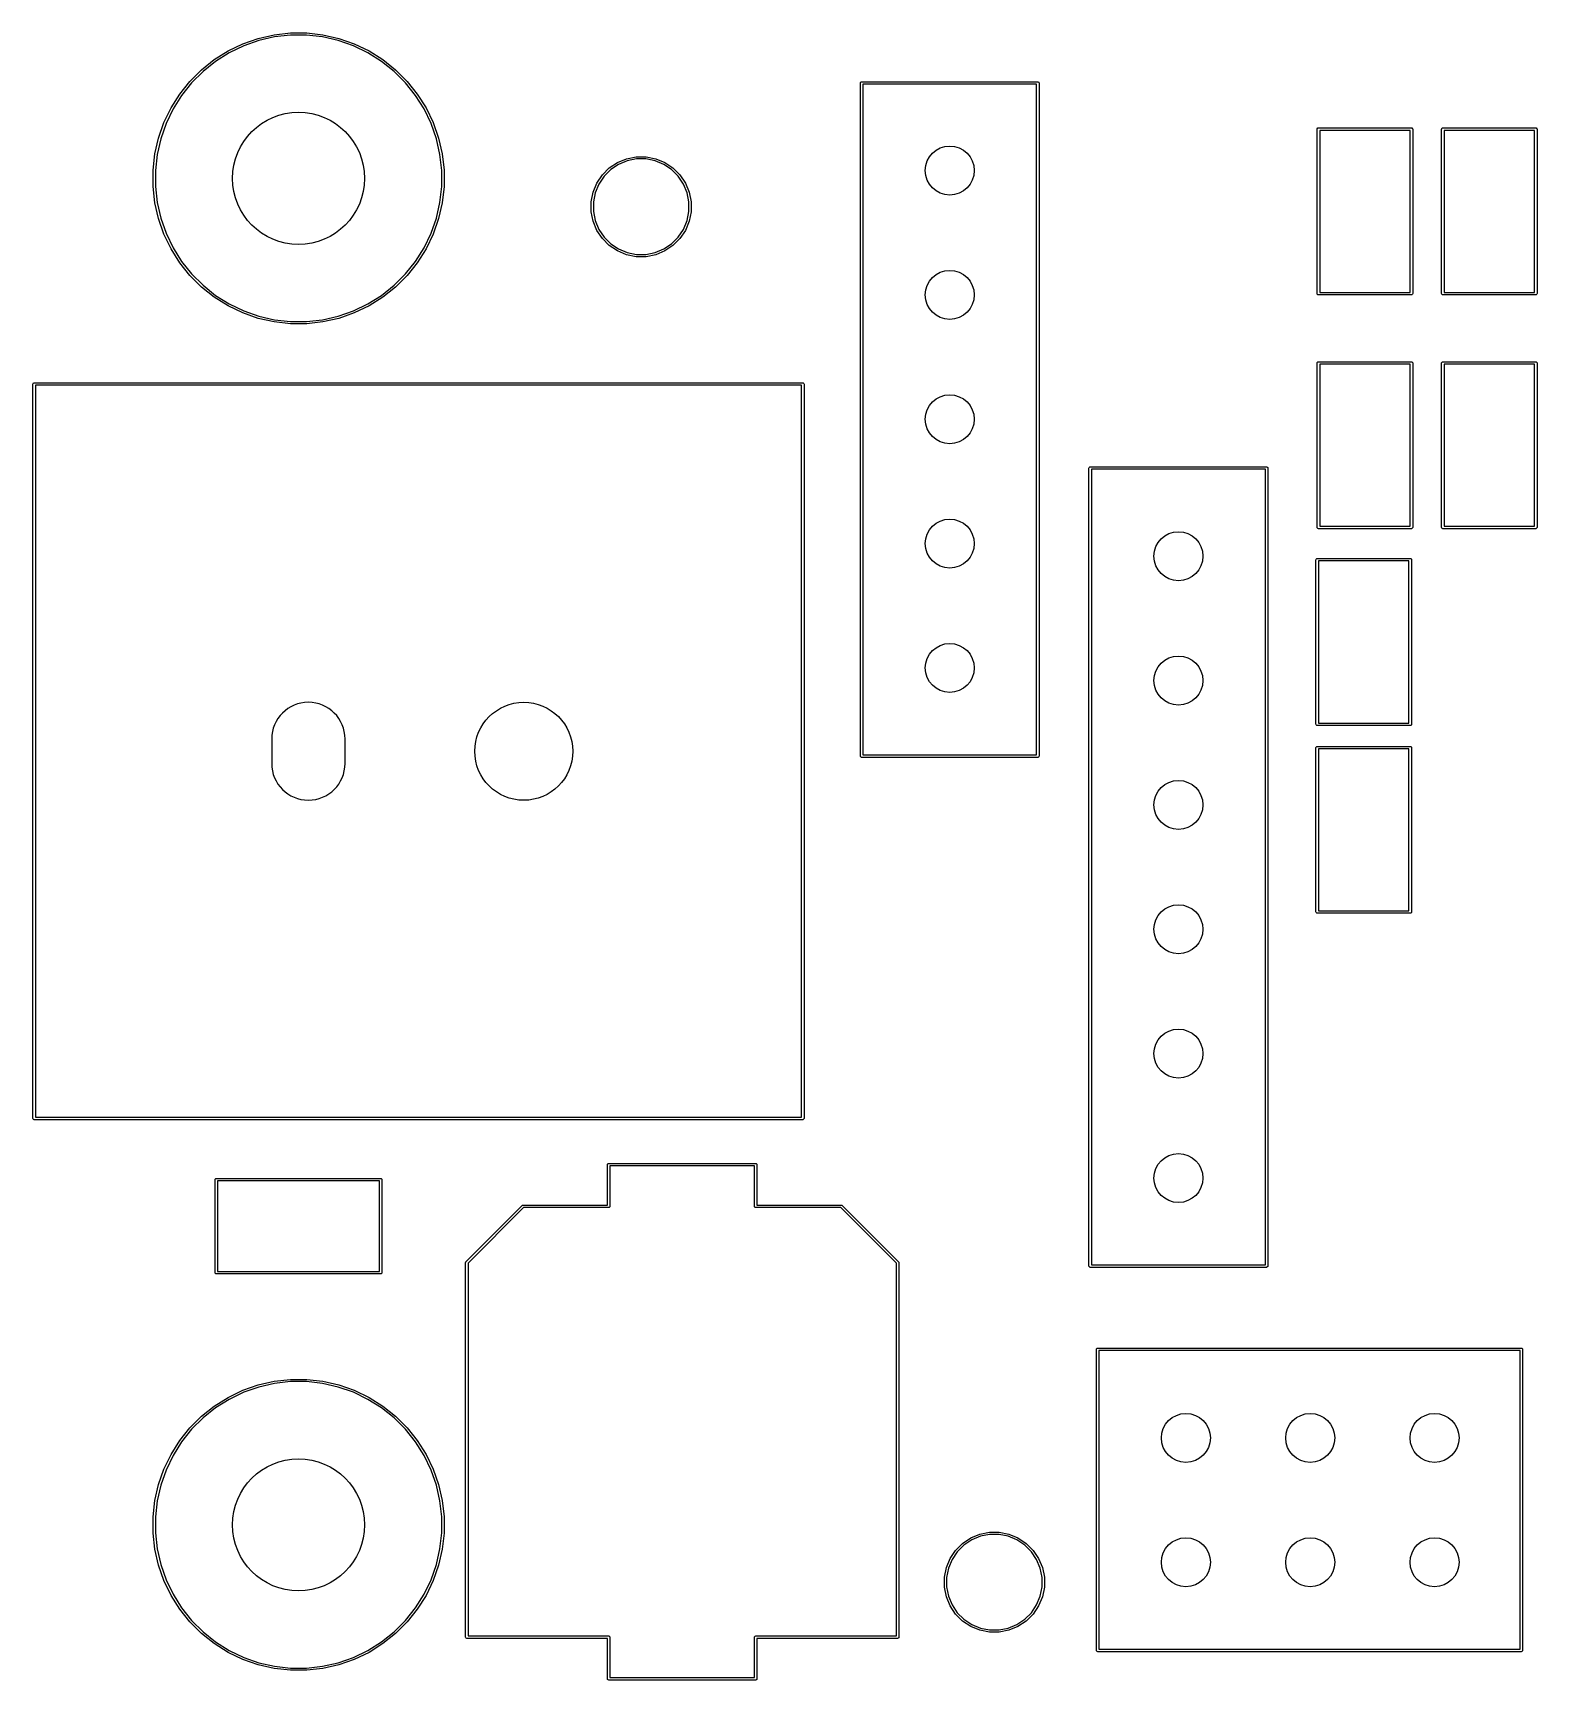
# Model space of a CAD drawing. Header units: inches. Extents: x 4.63 to 7.45, y -3.94 to -2.62.
# Drawn here: x 4.629 to 5.838, y -3.944 to -2.619 of the extents above; entities that cross this region are included whole.
import ezdxf

# ---------------------------------------------------------------- set-up
doc = ezdxf.new("R2010")
doc.units = ezdxf.units.IN
doc.header["$MEASUREMENT"] = 0
doc.layers.add('BLACK', color=250, linetype='CONTINUOUS')

msp = doc.modelspace()

# ---------------------------------------------------------------- linework, layer by layer
at = {"layer": 'BLACK', "linetype": 'CONTINUOUS'}
for p, q in [((4.8101, -2.6237), (4.8229, -2.6207)), ((4.8229, -2.6207), (4.836, -2.6193)), ((4.8361, -2.6211), (4.8232, -2.6225)), ((4.836, -2.6193), (4.8491, -2.6193)), ((4.849, -2.6211), (4.8361, -2.6211)), ((4.8618, -2.6225), (4.849, -2.6211)), ((4.8491, -2.6193), (4.8621, -2.6207)), ((4.8621, -2.6207), (4.8749, -2.6237)), ((4.7747, -2.6407), (4.7859, -2.6337)), ((4.7867, -2.6353), (4.7758, -2.6422)), ((4.7859, -2.6337), (4.7977, -2.628)), ((4.7984, -2.6297), (4.7867, -2.6353)), ((4.7977, -2.628), (4.8101, -2.6237)), ((4.8106, -2.6254), (4.7984, -2.6297)), ((4.8232, -2.6225), (4.8106, -2.6254)), ((4.8744, -2.6254), (4.8618, -2.6225)), ((4.8867, -2.6297), (4.8744, -2.6254)), ((4.8749, -2.6237), (4.8873, -2.628)), ((4.8983, -2.6353), (4.8867, -2.6297)), ((4.8873, -2.628), (4.8992, -2.6337)), ((4.9093, -2.6422), (4.8983, -2.6353)), ((4.8992, -2.6337), (4.9103, -2.6407)), ((4.7645, -2.6489), (4.7747, -2.6407)), ((4.7758, -2.6422), (4.7657, -2.6502)), ((4.9194, -2.6502), (4.9093, -2.6422)), ((4.9103, -2.6407), (4.9206, -2.6489)), ((4.747, -2.6684), (4.7552, -2.6582)), ((4.7565, -2.6594), (4.7485, -2.6695)), ((4.7552, -2.6582), (4.7645, -2.6489)), ((4.7657, -2.6502), (4.7565, -2.6594)), ((4.9285, -2.6594), (4.9194, -2.6502)), ((4.9206, -2.6489), (4.9299, -2.6582)), ((4.9366, -2.6695), (4.9285, -2.6594)), ((4.9299, -2.6582), (4.938, -2.6684)), ((5.2943, -2.6594), (5.2944, -2.6591)), ((5.2943, -3.2008), (5.2943, -2.6594)), ((5.2944, -2.6591), (5.2949, -2.6585)), ((5.2949, -2.6585), (5.2953, -2.6585)), ((5.2953, -2.6585), (5.437, -2.6585)), ((5.2963, -2.6604), (5.2963, -3.1998)), ((5.436, -2.6604), (5.2963, -2.6604)), ((5.436, -3.1998), (5.436, -2.6604)), ((5.437, -2.6585), (5.4374, -2.6585)), ((5.4374, -2.6585), (5.4379, -2.6591)), ((5.4379, -2.6591), (5.438, -2.6594)), ((5.438, -2.6594), (5.438, -3.2008)), ((4.74, -2.6796), (4.747, -2.6684)), ((4.7485, -2.6695), (4.7416, -2.6804)), ((4.9435, -2.6804), (4.9366, -2.6695)), ((4.938, -2.6684), (4.945, -2.6796)), ((4.7343, -2.6914), (4.74, -2.6796)), ((4.7416, -2.6804), (4.736, -2.6921)), ((4.9491, -2.6921), (4.9435, -2.6804)), ((4.945, -2.6796), (4.9507, -2.6914)), ((4.73, -2.7038), (4.7343, -2.6914)), ((4.736, -2.6921), (4.7317, -2.7043)), ((4.9534, -2.7043), (4.9491, -2.6921)), ((4.9507, -2.6914), (4.9551, -2.7038)), ((5.6616, -2.6966), (5.6617, -2.6963)), ((5.6616, -2.8289), (5.6616, -2.6966)), ((5.6617, -2.6963), (5.6622, -2.6957)), ((5.6622, -2.6957), (5.6626, -2.6957)), ((5.6626, -2.6957), (5.7374, -2.6957)), ((5.6636, -2.6976), (5.6636, -2.8279)), ((5.7364, -2.6976), (5.6636, -2.6976)), ((5.7364, -2.8279), (5.7364, -2.6976)), ((5.7374, -2.6957), (5.7378, -2.6957)), ((5.7378, -2.6957), (5.7383, -2.6963)), ((5.7383, -2.6963), (5.7384, -2.6966)), ((5.7384, -2.6966), (5.7384, -2.8289)), ((5.7616, -2.6966), (5.7617, -2.6963)), ((5.7616, -2.8289), (5.7616, -2.6966)), ((5.7617, -2.6963), (5.7622, -2.6957)), ((5.7622, -2.6957), (5.7626, -2.6957)), ((5.7626, -2.6957), (5.8374, -2.6957)), ((5.7636, -2.6976), (5.7636, -2.8279)), ((5.8364, -2.6976), (5.7636, -2.6976)), ((5.8364, -2.8279), (5.8364, -2.6976)), ((5.8374, -2.6957), (5.8378, -2.6957)), ((5.8378, -2.6957), (5.8383, -2.6963)), ((5.8383, -2.6963), (5.8384, -2.6966)), ((5.8384, -2.6966), (5.8384, -2.8289)), ((4.727, -2.7166), (4.73, -2.7038)), ((4.7317, -2.7043), (4.7288, -2.7169)), ((4.9562, -2.7169), (4.9534, -2.7043)), ((4.9551, -2.7038), (4.958, -2.7166)), ((4.7256, -2.7297), (4.727, -2.7166)), ((4.7288, -2.7169), (4.7274, -2.7298)), ((4.9577, -2.7298), (4.9562, -2.7169)), ((4.958, -2.7166), (4.9595, -2.7297)), ((5.0868, -2.7334), (5.0924, -2.7278)), ((5.0924, -2.7278), (5.099, -2.7234)), ((5.0998, -2.725), (5.0935, -2.7292)), ((5.099, -2.7234), (5.1063, -2.7204)), ((5.1068, -2.7221), (5.0998, -2.725)), ((5.1063, -2.7204), (5.114, -2.7188)), ((5.1142, -2.7206), (5.1068, -2.7221)), ((5.114, -2.7188), (5.122, -2.7188)), ((5.1218, -2.7206), (5.1142, -2.7206)), ((5.1292, -2.7221), (5.1218, -2.7206)), ((5.122, -2.7188), (5.1297, -2.7204)), ((5.1362, -2.725), (5.1292, -2.7221)), ((5.1297, -2.7204), (5.137, -2.7234)), ((5.1425, -2.7292), (5.1362, -2.725)), ((5.137, -2.7234), (5.1436, -2.7278)), ((5.1436, -2.7278), (5.1492, -2.7334)), ((4.7256, -2.7298), (4.7256, -2.7297)), ((4.7256, -2.7428), (4.7256, -2.7298)), ((4.7274, -2.7298), (4.7274, -2.7427)), ((4.9577, -2.7427), (4.9577, -2.7298)), ((4.9595, -2.7297), (4.9595, -2.7428)), ((5.0794, -2.7473), (5.0824, -2.74)), ((5.084, -2.7408), (5.0811, -2.7478)), ((5.0824, -2.74), (5.0868, -2.7334)), ((5.0882, -2.7345), (5.084, -2.7408)), ((5.0935, -2.7292), (5.0882, -2.7345)), ((5.1478, -2.7345), (5.1425, -2.7292)), ((5.152, -2.7408), (5.1478, -2.7345)), ((5.1492, -2.7334), (5.1536, -2.74)), ((5.1549, -2.7478), (5.152, -2.7408)), ((5.1536, -2.74), (5.1566, -2.7473)), ((4.727, -2.7558), (4.7256, -2.7428)), ((4.7274, -2.7427), (4.7288, -2.7555)), ((4.9562, -2.7555), (4.9577, -2.7427)), ((4.9595, -2.7428), (4.958, -2.7558)), ((5.0778, -2.755), (5.0794, -2.7473)), ((5.0811, -2.7478), (5.0796, -2.7552)), ((5.1564, -2.7552), (5.1549, -2.7478)), ((5.1566, -2.7473), (5.1582, -2.755)), ((4.73, -2.7686), (4.727, -2.7558)), ((4.7288, -2.7555), (4.7317, -2.7682)), ((4.9534, -2.7682), (4.9562, -2.7555)), ((4.958, -2.7558), (4.9551, -2.7686)), ((5.0778, -2.7552), (5.0778, -2.755)), ((5.0778, -2.763), (5.0778, -2.7552)), ((5.0794, -2.7707), (5.0778, -2.763)), ((5.0796, -2.7552), (5.0796, -2.7628)), ((5.0796, -2.7628), (5.0811, -2.7702)), ((5.1549, -2.7702), (5.1564, -2.7628)), ((5.1564, -2.7628), (5.1564, -2.7552)), ((5.1582, -2.763), (5.1566, -2.7707)), ((5.1582, -2.755), (5.1582, -2.763)), ((4.7343, -2.781), (4.73, -2.7686)), ((4.7317, -2.7682), (4.736, -2.7804)), ((4.74, -2.7929), (4.7343, -2.781)), ((4.736, -2.7804), (4.7416, -2.792)), ((4.9435, -2.792), (4.9491, -2.7804)), ((4.9507, -2.781), (4.945, -2.7929)), ((4.9491, -2.7804), (4.9534, -2.7682)), ((4.9551, -2.7686), (4.9507, -2.781)), ((5.0824, -2.778), (5.0794, -2.7707)), ((5.0811, -2.7702), (5.084, -2.7772)), ((5.0868, -2.7846), (5.0824, -2.778)), ((5.084, -2.7772), (5.0882, -2.7835)), ((5.1478, -2.7835), (5.152, -2.7772)), ((5.1536, -2.778), (5.1492, -2.7846)), ((5.152, -2.7772), (5.1549, -2.7702)), ((5.1566, -2.7707), (5.1536, -2.778)), ((4.747, -2.804), (4.74, -2.7929)), ((4.7416, -2.792), (4.7485, -2.803)), ((4.9366, -2.803), (4.9435, -2.792)), ((4.945, -2.7929), (4.938, -2.804)), ((5.0924, -2.7902), (5.0868, -2.7846)), ((5.0882, -2.7835), (5.0935, -2.7888)), ((5.099, -2.7946), (5.0924, -2.7902)), ((5.0935, -2.7888), (5.0998, -2.793)), ((5.0998, -2.793), (5.1068, -2.7959)), ((5.1292, -2.7959), (5.1362, -2.793)), ((5.1362, -2.793), (5.1425, -2.7888)), ((5.1436, -2.7902), (5.137, -2.7946)), ((5.1425, -2.7888), (5.1478, -2.7835)), ((5.1492, -2.7846), (5.1436, -2.7902)), ((4.7552, -2.8143), (4.747, -2.804)), ((4.7485, -2.803), (4.7565, -2.8131)), ((4.9285, -2.8131), (4.9366, -2.803)), ((4.938, -2.804), (4.9299, -2.8143)), ((5.1063, -2.7976), (5.099, -2.7946)), ((5.114, -2.7992), (5.1063, -2.7976)), ((5.1068, -2.7959), (5.1142, -2.7974)), ((5.122, -2.7992), (5.114, -2.7992)), ((5.1142, -2.7974), (5.1218, -2.7974)), ((5.1218, -2.7974), (5.1292, -2.7959)), ((5.1297, -2.7976), (5.122, -2.7992)), ((5.137, -2.7946), (5.1297, -2.7976)), ((4.7645, -2.8236), (4.7552, -2.8143)), ((4.7565, -2.8131), (4.7657, -2.8222)), ((4.9194, -2.8222), (4.9285, -2.8131)), ((4.9299, -2.8143), (4.9206, -2.8236)), ((4.7747, -2.8317), (4.7645, -2.8236)), ((4.7657, -2.8222), (4.7758, -2.8303)), ((4.7859, -2.8387), (4.7747, -2.8317)), ((4.7758, -2.8303), (4.7867, -2.8372)), ((4.8983, -2.8372), (4.9093, -2.8303)), ((4.9103, -2.8317), (4.8992, -2.8387)), ((4.9093, -2.8303), (4.9194, -2.8222)), ((4.9206, -2.8236), (4.9103, -2.8317)), ((5.6617, -2.8293), (5.6616, -2.8289)), ((5.6622, -2.8298), (5.6617, -2.8293)), ((5.6626, -2.8299), (5.6622, -2.8298)), ((5.7374, -2.8299), (5.6626, -2.8299)), ((5.6636, -2.8279), (5.7364, -2.8279)), ((5.7378, -2.8298), (5.7374, -2.8299)), ((5.7383, -2.8293), (5.7378, -2.8298)), ((5.7384, -2.8289), (5.7383, -2.8293)), ((5.7617, -2.8293), (5.7616, -2.8289)), ((5.7622, -2.8298), (5.7617, -2.8293)), ((5.7626, -2.8299), (5.7622, -2.8298)), ((5.8374, -2.8299), (5.7626, -2.8299)), ((5.7636, -2.8279), (5.8364, -2.8279)), ((5.8378, -2.8298), (5.8374, -2.8299)), ((5.8383, -2.8293), (5.8378, -2.8298)), ((5.8384, -2.8289), (5.8383, -2.8293)), ((4.7977, -2.8444), (4.7859, -2.8387)), ((4.7867, -2.8372), (4.7984, -2.8428)), ((4.8101, -2.8488), (4.7977, -2.8444)), ((4.7984, -2.8428), (4.8106, -2.8471)), ((4.8106, -2.8471), (4.8232, -2.8499)), ((4.8618, -2.8499), (4.8744, -2.8471)), ((4.8744, -2.8471), (4.8867, -2.8428)), ((4.8873, -2.8444), (4.8749, -2.8488)), ((4.8867, -2.8428), (4.8983, -2.8372)), ((4.8992, -2.8387), (4.8873, -2.8444)), ((4.8229, -2.8517), (4.8101, -2.8488)), ((4.836, -2.8532), (4.8229, -2.8517)), ((4.8232, -2.8499), (4.8361, -2.8514)), ((4.8491, -2.8532), (4.836, -2.8532)), ((4.8361, -2.8514), (4.849, -2.8514)), ((4.849, -2.8514), (4.8618, -2.8499)), ((4.8621, -2.8517), (4.8491, -2.8532)), ((4.8749, -2.8488), (4.8621, -2.8517)), ((5.6616, -2.8846), (5.6617, -2.8843)), ((5.6616, -3.0169), (5.6616, -2.8846)), ((5.6617, -2.8843), (5.6622, -2.8837)), ((5.6622, -2.8837), (5.6626, -2.8837)), ((5.6626, -2.8837), (5.7374, -2.8837)), ((5.6636, -2.8856), (5.6636, -3.0159)), ((5.7364, -2.8856), (5.6636, -2.8856)), ((5.7364, -3.0159), (5.7364, -2.8856)), ((5.7374, -2.8837), (5.7378, -2.8837)), ((5.7378, -2.8837), (5.7383, -2.8843)), ((5.7383, -2.8843), (5.7384, -2.8846)), ((5.7384, -2.8846), (5.7384, -3.0169)), ((5.7616, -2.8846), (5.7617, -2.8843)), ((5.7616, -3.0169), (5.7616, -2.8846)), ((5.7617, -2.8843), (5.7622, -2.8837)), ((5.7622, -2.8837), (5.7626, -2.8837)), ((5.7626, -2.8837), (5.8374, -2.8837)), ((5.7636, -2.8856), (5.7636, -3.0159)), ((5.8364, -2.8856), (5.7636, -2.8856)), ((5.8364, -3.0159), (5.8364, -2.8856)), ((5.8374, -2.8837), (5.8378, -2.8837)), ((5.8378, -2.8837), (5.8383, -2.8843)), ((5.8383, -2.8843), (5.8384, -2.8846)), ((5.8384, -2.8846), (5.8384, -3.0169)), ((4.6289, -2.9016), (4.629, -2.9012)), ((4.6289, -3.4921), (4.6289, -2.9016)), ((4.629, -2.9012), (4.6295, -2.9007)), ((4.6295, -2.9007), (4.6299, -2.9006)), ((4.6299, -2.9006), (5.248, -2.9006)), ((4.6309, -2.9026), (4.6309, -3.4911)), ((5.247, -2.9026), (4.6309, -2.9026)), ((5.247, -3.4911), (5.247, -2.9026)), ((5.248, -2.9006), (5.2484, -2.9007)), ((5.2484, -2.9007), (5.2489, -2.9012)), ((5.2489, -2.9012), (5.249, -2.9016)), ((5.249, -2.9016), (5.249, -3.4921)), ((5.4781, -2.9691), (5.4782, -2.9688)), ((5.4781, -3.6109), (5.4781, -2.9691)), ((5.4782, -2.9688), (5.4788, -2.9682)), ((5.4788, -2.9682), (5.4791, -2.9681)), ((5.4791, -2.9681), (5.6209, -2.9681)), ((5.4801, -2.9701), (5.4801, -3.6099)), ((5.6199, -2.9701), (5.4801, -2.9701)), ((5.6199, -3.6099), (5.6199, -2.9701)), ((5.6209, -2.9681), (5.6212, -2.9682)), ((5.6212, -2.9682), (5.6218, -2.9688)), ((5.6218, -2.9688), (5.6219, -2.9691)), ((5.6219, -2.9691), (5.6219, -3.6109)), ((5.6617, -3.0173), (5.6616, -3.0169)), ((5.6622, -3.0178), (5.6617, -3.0173)), ((5.6626, -3.0179), (5.6622, -3.0178)), ((5.7374, -3.0179), (5.6626, -3.0179)), ((5.6636, -3.0159), (5.7364, -3.0159)), ((5.7378, -3.0178), (5.7374, -3.0179)), ((5.7383, -3.0173), (5.7378, -3.0178)), ((5.7384, -3.0169), (5.7383, -3.0173)), ((5.7617, -3.0173), (5.7616, -3.0169)), ((5.7622, -3.0178), (5.7617, -3.0173)), ((5.7626, -3.0179), (5.7622, -3.0178)), ((5.8374, -3.0179), (5.7626, -3.0179)), ((5.7636, -3.0159), (5.8364, -3.0159)), ((5.8378, -3.0178), (5.8374, -3.0179)), ((5.8383, -3.0173), (5.8378, -3.0178)), ((5.8384, -3.0169), (5.8383, -3.0173)), ((5.6606, -3.0429), (5.6607, -3.0425)), ((5.6606, -3.1751), (5.6606, -3.0429)), ((5.6607, -3.0425), (5.6612, -3.0419)), ((5.6612, -3.0419), (5.6616, -3.0419)), ((5.6616, -3.0419), (5.7364, -3.0419)), ((5.6626, -3.0438), (5.6626, -3.1742)), ((5.7354, -3.0438), (5.6626, -3.0438)), ((5.7354, -3.1742), (5.7354, -3.0438)), ((5.7364, -3.0419), (5.7368, -3.0419)), ((5.7368, -3.0419), (5.7373, -3.0425)), ((5.7373, -3.0425), (5.7374, -3.0429)), ((5.7374, -3.0429), (5.7374, -3.1751)), ((5.6607, -3.1755), (5.6606, -3.1751)), ((5.6612, -3.1761), (5.6607, -3.1755)), ((5.6616, -3.1761), (5.6612, -3.1761)), ((5.7364, -3.1761), (5.6616, -3.1761)), ((5.6626, -3.1742), (5.7354, -3.1742)), ((5.7368, -3.1761), (5.7364, -3.1761)), ((5.7373, -3.1755), (5.7368, -3.1761)), ((5.7374, -3.1751), (5.7373, -3.1755)), ((4.8209, -3.187), (4.8209, -3.2067)), ((4.8209, -3.187), (4.8209, -3.2067)), ((4.8799, -3.2067), (4.8799, -3.187)), ((4.8799, -3.2067), (4.8799, -3.187)), ((5.2944, -3.2012), (5.2943, -3.2008)), ((5.2949, -3.2017), (5.2944, -3.2012)), ((5.2953, -3.2018), (5.2949, -3.2017)), ((5.437, -3.2018), (5.2953, -3.2018)), ((5.2963, -3.1998), (5.436, -3.1998)), ((5.4374, -3.2017), (5.437, -3.2018)), ((5.4379, -3.2012), (5.4374, -3.2017)), ((5.438, -3.2008), (5.4379, -3.2012)), ((5.6606, -3.1939), (5.6607, -3.1935)), ((5.6606, -3.3261), (5.6606, -3.1939)), ((5.6607, -3.1935), (5.6612, -3.1929)), ((5.6612, -3.1929), (5.6616, -3.1929)), ((5.6616, -3.1929), (5.7364, -3.1929)), ((5.6626, -3.1948), (5.6626, -3.3252)), ((5.7354, -3.1948), (5.6626, -3.1948)), ((5.7354, -3.3252), (5.7354, -3.1948)), ((5.7364, -3.1929), (5.7368, -3.1929)), ((5.7368, -3.1929), (5.7373, -3.1935)), ((5.7373, -3.1935), (5.7374, -3.1939)), ((5.7374, -3.1939), (5.7374, -3.3261)), ((5.6607, -3.3265), (5.6606, -3.3261)), ((5.6612, -3.3271), (5.6607, -3.3265)), ((5.6616, -3.3271), (5.6612, -3.3271)), ((5.7364, -3.3271), (5.6616, -3.3271)), ((5.6626, -3.3252), (5.7354, -3.3252)), ((5.7368, -3.3271), (5.7364, -3.3271)), ((5.7373, -3.3265), (5.7368, -3.3271)), ((5.7374, -3.3261), (5.7373, -3.3265)), ((4.629, -3.4925), (4.6289, -3.4921)), ((4.6295, -3.493), (4.629, -3.4925)), ((4.6299, -3.4931), (4.6295, -3.493)), ((5.248, -3.4931), (4.6299, -3.4931)), ((4.6309, -3.4911), (5.247, -3.4911)), ((5.2484, -3.493), (5.248, -3.4931)), ((5.2489, -3.4925), (5.2484, -3.493)), ((5.249, -3.4921), (5.2489, -3.4925)), ((5.091, -3.5289), (5.0916, -3.5284)), ((5.091, -3.5293), (5.091, -3.5289)), ((5.091, -3.5618), (5.091, -3.5293)), ((5.0916, -3.5284), (5.0919, -3.5283)), ((5.0919, -3.5283), (5.2101, -3.5283)), ((5.0929, -3.5303), (5.0929, -3.5628)), ((5.2091, -3.5303), (5.0929, -3.5303)), ((5.2091, -3.5628), (5.2091, -3.5303)), ((5.2101, -3.5283), (5.2104, -3.5284)), ((5.2104, -3.5284), (5.211, -3.5289)), ((5.211, -3.5289), (5.211, -3.5293)), ((5.211, -3.5293), (5.211, -3.5618)), ((4.7754, -3.5413), (4.7755, -3.541)), ((4.7754, -3.6161), (4.7754, -3.5413)), ((4.7755, -3.541), (4.776, -3.5404)), ((4.776, -3.5404), (4.7764, -3.5404)), ((4.7764, -3.5404), (4.9087, -3.5404)), ((4.7774, -3.5423), (4.7774, -3.6152)), ((4.9077, -3.5423), (4.7774, -3.5423)), ((4.9077, -3.6152), (4.9077, -3.5423)), ((4.9087, -3.5404), (4.909, -3.5404)), ((4.909, -3.5404), (4.9096, -3.541)), ((4.9096, -3.541), (4.9096, -3.5413)), ((4.9096, -3.5413), (4.9096, -3.6161)), ((4.9771, -3.6074), (5.0224, -3.5621)), ((5.0224, -3.5621), (5.0227, -3.5619)), ((5.0227, -3.5619), (5.023, -3.5618)), ((5.023, -3.5618), (5.091, -3.5618)), ((5.211, -3.5618), (5.279, -3.5618)), ((5.279, -3.5618), (5.2793, -3.5619)), ((5.2793, -3.5619), (5.2796, -3.5621)), ((5.2796, -3.5621), (5.3249, -3.6074)), ((5.0235, -3.5638), (4.9788, -3.6085)), ((5.0919, -3.5638), (5.0235, -3.5638)), ((5.0923, -3.5637), (5.0919, -3.5638)), ((5.0929, -3.5631), (5.0923, -3.5637)), ((5.0929, -3.5628), (5.0929, -3.5631)), ((5.2091, -3.5631), (5.2091, -3.5628)), ((5.2097, -3.5637), (5.2091, -3.5631)), ((5.2101, -3.5638), (5.2097, -3.5637)), ((5.2785, -3.5638), (5.2101, -3.5638)), ((5.3232, -3.6085), (5.2785, -3.5638)), ((4.7774, -3.6152), (4.9077, -3.6152)), ((4.9768, -3.608), (4.9769, -3.6077)), ((4.9768, -3.9092), (4.9768, -3.608)), ((4.9769, -3.6077), (4.9771, -3.6074)), ((4.9788, -3.6085), (4.9788, -3.9082)), ((5.3232, -3.9082), (5.3232, -3.6085)), ((5.3249, -3.6074), (5.3251, -3.6077)), ((5.3251, -3.6077), (5.3252, -3.608)), ((5.3252, -3.608), (5.3252, -3.9092)), ((5.4782, -3.6112), (5.4781, -3.6109)), ((5.4788, -3.6118), (5.4782, -3.6112)), ((5.4791, -3.6119), (5.4788, -3.6118)), ((5.6209, -3.6119), (5.4791, -3.6119)), ((5.4801, -3.6099), (5.6199, -3.6099)), ((5.6212, -3.6118), (5.6209, -3.6119)), ((5.6218, -3.6112), (5.6212, -3.6118)), ((5.6219, -3.6109), (5.6218, -3.6112)), ((4.7755, -3.6165), (4.7754, -3.6161)), ((4.776, -3.6171), (4.7755, -3.6165)), ((4.7764, -3.6171), (4.776, -3.6171)), ((4.9087, -3.6171), (4.7764, -3.6171)), ((4.909, -3.6171), (4.9087, -3.6171)), ((4.9096, -3.6165), (4.909, -3.6171)), ((4.9096, -3.6161), (4.9096, -3.6165)), ((5.4841, -3.6777), (5.4842, -3.6774)), ((5.4841, -3.9199), (5.4841, -3.6777)), ((5.4842, -3.6774), (5.4848, -3.6768)), ((5.4848, -3.6768), (5.4851, -3.6768)), ((5.4851, -3.6768), (5.8257, -3.6768)), ((5.4861, -3.6787), (5.4861, -3.9189)), ((5.8247, -3.6787), (5.4861, -3.6787)), ((5.8247, -3.9189), (5.8247, -3.6787)), ((5.8257, -3.6768), (5.8261, -3.6768)), ((5.8261, -3.6768), (5.8266, -3.6774)), ((5.8266, -3.6774), (5.8267, -3.6777)), ((5.8267, -3.6777), (5.8267, -3.9199)), ((4.7977, -3.7107), (4.8101, -3.7063)), ((4.8106, -3.7081), (4.7984, -3.7123)), ((4.8101, -3.7063), (4.8229, -3.7034)), ((4.8232, -3.7052), (4.8106, -3.7081)), ((4.8229, -3.7034), (4.836, -3.702)), ((4.8361, -3.7037), (4.8232, -3.7052)), ((4.836, -3.702), (4.8491, -3.702)), ((4.849, -3.7037), (4.8361, -3.7037)), ((4.8618, -3.7052), (4.849, -3.7037)), ((4.8491, -3.702), (4.8621, -3.7034)), ((4.8744, -3.7081), (4.8618, -3.7052)), ((4.8621, -3.7034), (4.8749, -3.7063)), ((4.8867, -3.7123), (4.8744, -3.7081)), ((4.8749, -3.7063), (4.8873, -3.7107)), ((4.7747, -3.7234), (4.7859, -3.7164)), ((4.7867, -3.718), (4.7758, -3.7248)), ((4.7859, -3.7164), (4.7977, -3.7107)), ((4.7984, -3.7123), (4.7867, -3.718)), ((4.8983, -3.718), (4.8867, -3.7123)), ((4.8873, -3.7107), (4.8992, -3.7164)), ((4.9093, -3.7248), (4.8983, -3.718)), ((4.8992, -3.7164), (4.9103, -3.7234)), ((4.7552, -3.7409), (4.7645, -3.7316)), ((4.7657, -3.7329), (4.7565, -3.742)), ((4.7645, -3.7316), (4.7747, -3.7234)), ((4.7758, -3.7248), (4.7657, -3.7329)), ((4.9194, -3.7329), (4.9093, -3.7248)), ((4.9103, -3.7234), (4.9206, -3.7316)), ((4.9285, -3.742), (4.9194, -3.7329)), ((4.9206, -3.7316), (4.9299, -3.7409)), ((4.747, -3.7511), (4.7552, -3.7409)), ((4.7565, -3.742), (4.7485, -3.7522)), ((4.9366, -3.7522), (4.9285, -3.742)), ((4.9299, -3.7409), (4.938, -3.7511)), ((4.74, -3.7622), (4.747, -3.7511)), ((4.7485, -3.7522), (4.7416, -3.7631)), ((4.9435, -3.7631), (4.9366, -3.7522)), ((4.938, -3.7511), (4.945, -3.7622)), ((4.73, -3.7865), (4.7343, -3.7741)), ((4.7343, -3.7741), (4.74, -3.7622)), ((4.7416, -3.7631), (4.736, -3.7748)), ((4.9491, -3.7748), (4.9435, -3.7631)), ((4.945, -3.7622), (4.9507, -3.7741)), ((4.9507, -3.7741), (4.9551, -3.7865)), ((4.727, -3.7993), (4.73, -3.7865)), ((4.7317, -3.787), (4.7288, -3.7996)), ((4.736, -3.7748), (4.7317, -3.787)), ((4.9534, -3.787), (4.9491, -3.7748)), ((4.9562, -3.7996), (4.9534, -3.787)), ((4.9551, -3.7865), (4.958, -3.7993)), ((4.7256, -3.8123), (4.727, -3.7993)), ((4.7288, -3.7996), (4.7274, -3.8124)), ((4.9577, -3.8124), (4.9562, -3.7996)), ((4.958, -3.7993), (4.9595, -3.8123)), ((4.7256, -3.8124), (4.7256, -3.8123)), ((4.7256, -3.8255), (4.7256, -3.8124)), ((4.7274, -3.8124), (4.7274, -3.8254)), ((4.9577, -3.8254), (4.9577, -3.8124)), ((4.9595, -3.8123), (4.9595, -3.8255)), ((4.727, -3.8385), (4.7256, -3.8255)), ((4.7274, -3.8254), (4.7288, -3.8382)), ((4.9562, -3.8382), (4.9577, -3.8254)), ((4.9595, -3.8255), (4.958, -3.8385)), ((5.383, -3.8294), (5.3903, -3.8264)), ((5.3903, -3.8264), (5.398, -3.8248)), ((5.3982, -3.8266), (5.3908, -3.8281)), ((5.398, -3.8248), (5.406, -3.8248)), ((5.4058, -3.8266), (5.3982, -3.8266)), ((5.4132, -3.8281), (5.4058, -3.8266)), ((5.406, -3.8248), (5.4137, -3.8264)), ((5.4137, -3.8264), (5.421, -3.8294)), ((4.73, -3.8513), (4.727, -3.8385)), ((4.7288, -3.8382), (4.7317, -3.8508)), ((4.9534, -3.8508), (4.9562, -3.8382)), ((4.958, -3.8385), (4.9551, -3.8513)), ((5.3664, -3.846), (5.3708, -3.8394)), ((5.3722, -3.8405), (5.368, -3.8468)), ((5.3708, -3.8394), (5.3764, -3.8338)), ((5.3775, -3.8352), (5.3722, -3.8405)), ((5.3764, -3.8338), (5.383, -3.8294)), ((5.3838, -3.831), (5.3775, -3.8352)), ((5.3908, -3.8281), (5.3838, -3.831)), ((5.4202, -3.831), (5.4132, -3.8281)), ((5.4265, -3.8352), (5.4202, -3.831)), ((5.421, -3.8294), (5.4276, -3.8338)), ((5.4318, -3.8405), (5.4265, -3.8352)), ((5.4276, -3.8338), (5.4332, -3.8394)), ((5.436, -3.8468), (5.4318, -3.8405)), ((5.4332, -3.8394), (5.4376, -3.846)), ((4.7343, -3.8637), (4.73, -3.8513)), ((4.7317, -3.8508), (4.736, -3.863)), ((4.9491, -3.863), (4.9534, -3.8508)), ((4.9551, -3.8513), (4.9507, -3.8637)), ((5.3618, -3.861), (5.3634, -3.8533)), ((5.3634, -3.8533), (5.3664, -3.846)), ((5.3651, -3.8538), (5.3636, -3.8612)), ((5.368, -3.8468), (5.3651, -3.8538)), ((5.4389, -3.8538), (5.436, -3.8468)), ((5.4376, -3.846), (5.4406, -3.8533)), ((5.4404, -3.8612), (5.4389, -3.8538)), ((5.4406, -3.8533), (5.4422, -3.861)), ((4.74, -3.8756), (4.7343, -3.8637)), ((4.736, -3.863), (4.7416, -3.8747)), ((4.9435, -3.8747), (4.9491, -3.863)), ((4.9507, -3.8637), (4.945, -3.8756)), ((5.3618, -3.8612), (5.3618, -3.861)), ((5.3618, -3.869), (5.3618, -3.8612)), ((5.3636, -3.8612), (5.3636, -3.8688)), ((5.4404, -3.8688), (5.4404, -3.8612)), ((5.4422, -3.861), (5.4422, -3.869)), ((4.747, -3.8867), (4.74, -3.8756)), ((4.7416, -3.8747), (4.7485, -3.8856)), ((4.9366, -3.8856), (4.9435, -3.8747)), ((4.945, -3.8756), (4.938, -3.8867)), ((5.3634, -3.8767), (5.3618, -3.869)), ((5.3664, -3.884), (5.3634, -3.8767)), ((5.3636, -3.8688), (5.3651, -3.8762)), ((5.3651, -3.8762), (5.368, -3.8832)), ((5.436, -3.8832), (5.4389, -3.8762)), ((5.4406, -3.8767), (5.4376, -3.884)), ((5.4389, -3.8762), (5.4404, -3.8688)), ((5.4422, -3.869), (5.4406, -3.8767)), ((4.7552, -3.8969), (4.747, -3.8867)), ((4.7485, -3.8856), (4.7565, -3.8958)), ((4.9285, -3.8958), (4.9366, -3.8856)), ((4.938, -3.8867), (4.9299, -3.8969)), ((5.3708, -3.8906), (5.3664, -3.884)), ((5.368, -3.8832), (5.3722, -3.8895)), ((5.3764, -3.8962), (5.3708, -3.8906)), ((5.3722, -3.8895), (5.3775, -3.8948)), ((5.4265, -3.8948), (5.4318, -3.8895)), ((5.4332, -3.8906), (5.4276, -3.8962)), ((5.4318, -3.8895), (5.436, -3.8832)), ((5.4376, -3.884), (5.4332, -3.8906)), ((4.7645, -3.9062), (4.7552, -3.8969)), ((4.7565, -3.8958), (4.7657, -3.9049)), ((4.7747, -3.9144), (4.7645, -3.9062)), ((4.7657, -3.9049), (4.7758, -3.913)), ((4.9093, -3.913), (4.9194, -3.9049)), ((4.9206, -3.9062), (4.9103, -3.9144)), ((4.9194, -3.9049), (4.9285, -3.8958)), ((4.9299, -3.8969), (4.9206, -3.9062)), ((5.383, -3.9006), (5.3764, -3.8962)), ((5.3775, -3.8948), (5.3838, -3.899)), ((5.3903, -3.9036), (5.383, -3.9006)), ((5.3838, -3.899), (5.3908, -3.9019)), ((5.398, -3.9052), (5.3903, -3.9036)), ((5.3908, -3.9019), (5.3982, -3.9034)), ((5.406, -3.9052), (5.398, -3.9052)), ((5.3982, -3.9034), (5.4058, -3.9034)), ((5.4058, -3.9034), (5.4132, -3.9019)), ((5.4137, -3.9036), (5.406, -3.9052)), ((5.4132, -3.9019), (5.4202, -3.899)), ((5.421, -3.9006), (5.4137, -3.9036)), ((5.4202, -3.899), (5.4265, -3.8948)), ((5.4276, -3.8962), (5.421, -3.9006)), ((4.7859, -3.9214), (4.7747, -3.9144)), ((4.7758, -3.913), (4.7867, -3.9198)), ((4.7867, -3.9198), (4.7984, -3.9255)), ((4.8867, -3.9255), (4.8983, -3.9198)), ((4.8983, -3.9198), (4.9093, -3.913)), ((4.9103, -3.9144), (4.8992, -3.9214)), ((4.9769, -3.9096), (4.9768, -3.9092)), ((4.9774, -3.9101), (4.9769, -3.9096)), ((4.9778, -3.9102), (4.9774, -3.9101)), ((5.091, -3.9102), (4.9778, -3.9102)), ((4.9788, -3.9082), (5.0919, -3.9082)), ((5.091, -3.9427), (5.091, -3.9102)), ((5.0919, -3.9082), (5.0923, -3.9083)), ((5.0923, -3.9083), (5.0929, -3.9089)), ((5.0929, -3.9089), (5.0929, -3.9092)), ((5.0929, -3.9092), (5.0929, -3.9417)), ((5.2091, -3.9089), (5.2097, -3.9083)), ((5.2091, -3.9092), (5.2091, -3.9089)), ((5.2091, -3.9417), (5.2091, -3.9092)), ((5.2097, -3.9083), (5.2101, -3.9082)), ((5.2101, -3.9082), (5.3232, -3.9082)), ((5.3242, -3.9102), (5.211, -3.9102)), ((5.211, -3.9102), (5.211, -3.9427)), ((5.3246, -3.9101), (5.3242, -3.9102)), ((5.3251, -3.9096), (5.3246, -3.9101)), ((5.3252, -3.9092), (5.3251, -3.9096)), ((5.4842, -3.9202), (5.4841, -3.9199)), ((5.4861, -3.9189), (5.8247, -3.9189)), ((5.8267, -3.9199), (5.8266, -3.9202)), ((4.7977, -3.9271), (4.7859, -3.9214)), ((4.8101, -3.9314), (4.7977, -3.9271)), ((4.7984, -3.9255), (4.8106, -3.9297)), ((4.8229, -3.9344), (4.8101, -3.9314)), ((4.8106, -3.9297), (4.8232, -3.9326)), ((4.8232, -3.9326), (4.8361, -3.9341)), ((4.849, -3.9341), (4.8618, -3.9326)), ((4.8618, -3.9326), (4.8744, -3.9297)), ((4.8749, -3.9314), (4.8621, -3.9344)), ((4.8744, -3.9297), (4.8867, -3.9255)), ((4.8873, -3.9271), (4.8749, -3.9314)), ((4.8992, -3.9214), (4.8873, -3.9271)), ((5.4848, -3.9208), (5.4842, -3.9202)), ((5.4851, -3.9209), (5.4848, -3.9208)), ((5.8257, -3.9209), (5.4851, -3.9209)), ((5.8261, -3.9208), (5.8257, -3.9209)), ((5.8266, -3.9202), (5.8261, -3.9208)), ((4.836, -3.9358), (4.8229, -3.9344)), ((4.8491, -3.9358), (4.836, -3.9358)), ((4.8361, -3.9341), (4.849, -3.9341)), ((4.8621, -3.9344), (4.8491, -3.9358)), ((5.091, -3.9431), (5.091, -3.9427)), ((5.0916, -3.9436), (5.091, -3.9431)), ((5.0919, -3.9437), (5.0916, -3.9436)), ((5.2101, -3.9437), (5.0919, -3.9437)), ((5.0929, -3.9417), (5.2091, -3.9417)), ((5.2104, -3.9436), (5.2101, -3.9437)), ((5.211, -3.9431), (5.2104, -3.9436)), ((5.211, -3.9427), (5.211, -3.9431))]:
    msp.add_line(p, q, dxfattribs=at)
at = {"layer": 'BLACK'}
for centre, radius in [((4.8425, -2.7362), 0.0531), ((4.8425, -2.7362), 0.0531), ((5.3661, -2.7299), 0.0197), ((5.3661, -2.7299), 0.0197), ((5.3661, -2.8299), 0.0197), ((5.3661, -2.8299), 0.0197), ((5.3661, -2.9299), 0.0197), ((5.3661, -2.9299), 0.0197), ((5.3661, -3.0299), 0.0197), ((5.3661, -3.0299), 0.0197), ((5.55, -3.04), 0.0197), ((5.55, -3.04), 0.0197), ((5.3661, -3.1299), 0.0197), ((5.3661, -3.1299), 0.0197), ((5.55, -3.14), 0.0197), ((5.55, -3.14), 0.0197), ((5.0236, -3.1969), 0.0394), ((5.0236, -3.1969), 0.0394), ((5.55, -3.24), 0.0197), ((5.55, -3.24), 0.0197), ((5.55, -3.34), 0.0197), ((5.55, -3.34), 0.0197), ((5.55, -3.44), 0.0197), ((5.55, -3.44), 0.0197), ((5.55, -3.54), 0.0197), ((5.55, -3.54), 0.0197), ((5.556, -3.749), 0.0197), ((5.556, -3.749), 0.0197), ((5.656, -3.749), 0.0197), ((5.656, -3.749), 0.0197), ((5.756, -3.749), 0.0197), ((5.756, -3.749), 0.0197), ((4.8425, -3.8189), 0.0531), ((4.8425, -3.8189), 0.0531), ((5.556, -3.849), 0.0197), ((5.556, -3.849), 0.0197), ((5.656, -3.849), 0.0197), ((5.656, -3.849), 0.0197), ((5.756, -3.849), 0.0197), ((5.756, -3.849), 0.0197)]:
    msp.add_circle(centre, radius, dxfattribs=at)
for centre, start, end in [((4.8504, -3.187), 0, 180), ((4.8504, -3.187), 0, 180), ((4.8504, -3.2067), 180, 360), ((4.8504, -3.2067), 180, 360)]:
    msp.add_arc(centre, 0.0295, start, end, dxfattribs=at)

doc.saveas('drawing.dxf')
